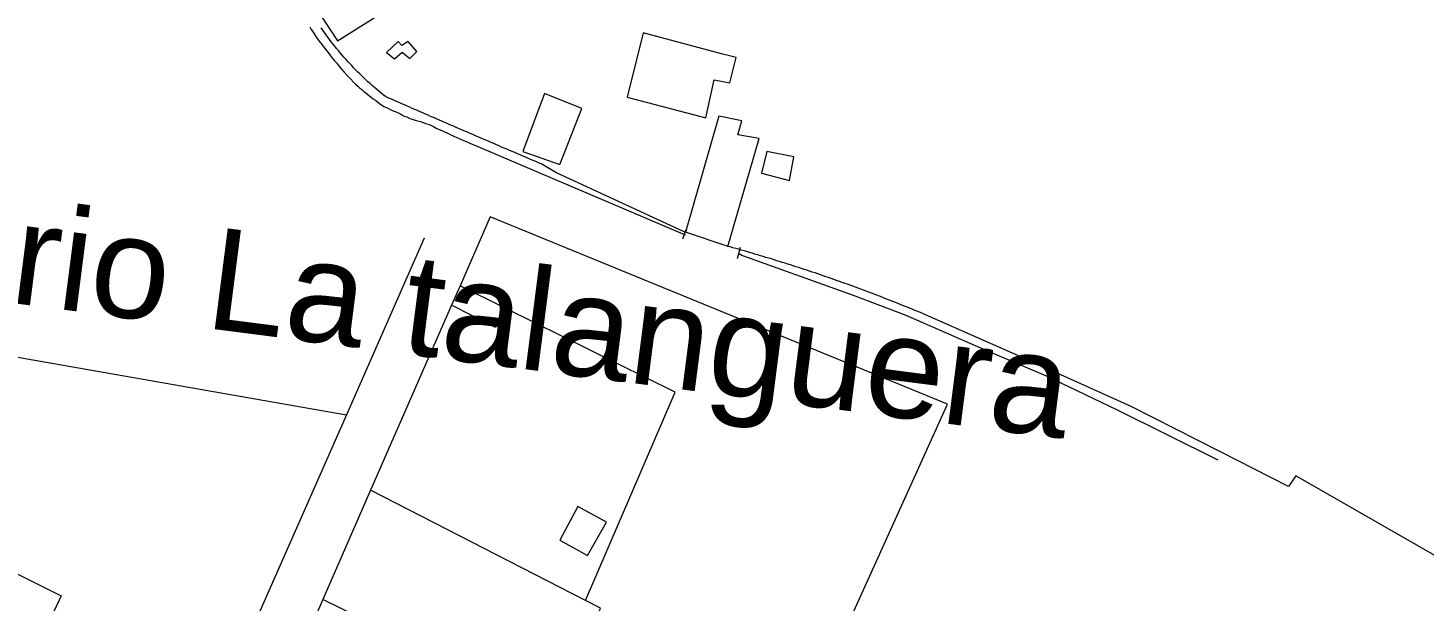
# Model space of a CAD drawing. Header units: inches. Extents: x 610851 to 630254, y 1234683 to 1264905.
# Drawn here: x 622825.68 to 622835.86, y 1246156.56 to 1246160.74 of the extents above; entities that cross this region are included whole.
import ezdxf

# ---------------------------------------------------------------- set-up
doc = ezdxf.new("R2010")
doc.units = ezdxf.units.IN
doc.header["$MEASUREMENT"] = 0
doc.layers.add('Level 50', color=7, linetype='Continuous', lineweight=0)
doc.layers.add('Level 7', color=7, linetype='Continuous', lineweight=0)
doc.styles.add('Styletxt', font='txt.shx')
doc.styles.add('WMF-Arial0', font='arial.ttf')
doc.dimstyles.new('STANDARD-Linear', dxfattribs={"dimtxt": 1.5, "dimasz": 1.13, "dimexe": 0.125, "dimexo": 0.000625, "dimgap": 0.3, "dimtad": 1, "dimzin": 7, "dimdsep": 46, "dimtxsty": 'Styletxt', "dimsah": 1, "dimcen": 2.5, "dimclrd": 1, "dimclre": 1, "dimclrt": 2, "dimaunit": 1, "dimadec": 7, "dimazin": 0, "dimtfac": 1, "dimtofl": 0, "dimtmove": 1, "dimatfit": 3, "dimfxl": 1, "dimtolj": 1, "dimtzin": 0, "dimarcsym": 0})

msp = doc.modelspace()

# ---------------------------------------------------------------- linework, layer by layer
at = {"layer": 'Level 50', "color": 7, "flags": 128}
for points in [[(622827.93475, 1246160.64541), (622828.31206, 1246160.88254), (622828.2073, 1246161.03954), (622828.10275, 1246160.96295), (622828.01617, 1246161.10751), (622827.75097, 1246160.92074), (622827.93475, 1246160.64541)], [(622827.731, 1246160.74614), (622827.74258, 1246160.72824), (622827.75627, 1246160.70712), (622827.77614, 1246160.6751), (622827.79782, 1246160.64411), (622827.82095, 1246160.61462), (622827.83651, 1246160.59494), (622827.84949, 1246160.57812), (622827.86464, 1246160.55849), (622827.87767, 1246160.54208), (622827.89071, 1246160.52567), (622827.91132, 1246160.49945), (622827.92576, 1246160.48413), (622827.94889, 1246160.45463), (622827.96193, 1246160.43823), (622827.97889, 1246160.41963), (622828.00389, 1246160.39158), (622828.02772, 1246160.36747), (622828.0516, 1246160.34377), (622828.06609, 1246160.32886), (622828.08094, 1246160.31348), (622828.09684, 1246160.29965), (622828.11062, 1246160.28903), (622828.12693, 1246160.27515), (622828.14029, 1246160.26459), (622828.15408, 1246160.25398), (622828.16745, 1246160.24342), (622828.18123, 1246160.2328), (622828.1946, 1246160.22224), (622828.20983, 1246160.21313), (622828.22614, 1246160.19924), (622828.23992, 1246160.18863), (622828.25511, 1246160.1791), (622828.27287, 1246160.16671), (622828.28992, 1246160.15862), (622828.30656, 1246160.15059), (622828.32362, 1246160.1425), (622828.34031, 1246160.13488), (622828.35484, 1246160.13006), (622828.37148, 1246160.12202), (622828.38853, 1246160.11394), (622828.40377, 1246160.10482), (622828.42082, 1246160.09673), (622828.43933, 1246160.09014), (622828.46031, 1246160.07986), (622828.47882, 1246160.07327), (622828.49915, 1246160.0677), (622828.51765, 1246160.06111), (622828.53943, 1246160.05704), (622828.55794, 1246160.05045), (622828.5764, 1246160.04344), (622828.59491, 1246160.03685), (622828.61383, 1246160.0302), (622828.63486, 1246160.02034), (622828.65444, 1246160.00898), (622828.67542, 1246159.9987), (622828.69393, 1246159.99211), (622828.71496, 1246159.98225), (622828.73202, 1246159.97416), (622828.74866, 1246159.96612), (622828.76571, 1246159.95803), (622828.78276, 1246159.94994), (622828.78276, 1246159.94994), (622828.8038, 1246159.94008), (622828.82483, 1246159.93022), (622828.84329, 1246159.92321), (622828.86432, 1246159.91335), (622828.88324, 1246159.9067), (622828.89988, 1246159.89867), (622828.91694, 1246159.89058), (622828.93937, 1246159.88179), (622830.46874, 1246159.23238)], [(622829.53185, 1246159.68216), (622829.41914, 1246159.74803), (622829.39996, 1246159.75597), (622829.38084, 1246159.76432), (622829.36166, 1246159.77226), (622829.34212, 1246159.78067), (622829.323, 1246159.78903), (622829.30382, 1246159.79697), (622829.2847, 1246159.80532), (622829.26557, 1246159.81368), (622829.2464, 1246159.82162), (622829.22727, 1246159.82998), (622829.20768, 1246159.83797), (622829.18856, 1246159.84633), (622829.16944, 1246159.85468), (622829.15026, 1246159.86262), (622829.13114, 1246159.87098), (622829.11201, 1246159.87933), (622829.09284, 1246159.88727), (622829.07371, 1246159.89563), (622829.05418, 1246159.90404), (622829.03505, 1246159.91239), (622829.01588, 1246159.92033), (622828.99675, 1246159.92869), (622828.97763, 1246159.93704), (622828.95851, 1246159.9454), (622828.93933, 1246159.95334), (622828.92021, 1246159.9617), (622828.90108, 1246159.97005), (622828.88196, 1246159.97841), (622828.86237, 1246159.9864), (622828.84324, 1246159.99476), (622828.82412, 1246160.00311), (622828.805, 1246160.01147), (622828.78587, 1246160.01982), (622828.76675, 1246160.02818), (622828.74757, 1246160.03612), (622828.72845, 1246160.04447), (622828.70933, 1246160.05283), (622828.6902, 1246160.06118), (622828.67108, 1246160.06954), (622828.65196, 1246160.0779), (622828.63283, 1246160.08625), (622828.61324, 1246160.09424), (622828.59412, 1246160.1026), (622828.575, 1246160.11096), (622828.55587, 1246160.11931), (622828.53675, 1246160.12767), (622828.51763, 1246160.13602), (622828.4985, 1246160.14438), (622828.47938, 1246160.15273), (622828.46026, 1246160.16109), (622828.44113, 1246160.16944), (622828.42201, 1246160.1778), (622828.40289, 1246160.18615), (622828.38376, 1246160.19451), (622828.36464, 1246160.20286), (622828.34552, 1246160.21122), (622828.32639, 1246160.21957), (622828.30727, 1246160.22793), (622828.28298, 1246160.23863), (622828.26698, 1246160.25164), (622828.25056, 1246160.26469), (622828.23462, 1246160.27811), (622828.21867, 1246160.29153), (622828.20273, 1246160.30494), (622828.18725, 1246160.31872), (622828.17135, 1246160.33255), (622828.15593, 1246160.34674), (622828.14092, 1246160.36088), (622828.12549, 1246160.37507), (622828.11053, 1246160.38962), (622828.09557, 1246160.40417), (622828.08061, 1246160.41873), (622828.06612, 1246160.43364), (622828.05163, 1246160.44855), (622828.03719, 1246160.46388), (622828.02276, 1246160.4792), (622828.00873, 1246160.49448), (622827.99471, 1246160.50975), (622827.98074, 1246160.52544), (622827.96718, 1246160.54107), (622827.95368, 1246160.55712), (622827.94017, 1246160.57317), (622827.92667, 1246160.58922), (622827.91358, 1246160.60521), (622827.90055, 1246160.62162), (622827.88792, 1246160.63797), (622827.87536, 1246160.65474), (622827.86273, 1246160.6711), (622827.85022, 1246160.68828), (622827.83806, 1246160.705), (622827.82596, 1246160.72213), (622827.81386, 1246160.73926)], [(622830.62105, 1246160.08471), (622830.68137, 1246160.36016), (622830.79648, 1246160.33902), (622830.84117, 1246160.52263), (622830.73406, 1246160.55032), (622830.1633, 1246160.70297), (622830.04702, 1246160.23483), (622830.62105, 1246160.08471)], [(622828.51205, 1246160.56641), (622828.44912, 1246160.63974), (622828.40396, 1246160.60937), (622828.37503, 1246160.63961), (622828.29226, 1246160.55895), (622828.34909, 1246160.51333), (622828.40555, 1246160.56287), (622828.46097, 1246160.51617), (622828.51205, 1246160.56641)], [(622829.55574, 1246159.74347), (622829.71642, 1246160.15118), (622829.44406, 1246160.26159), (622829.28436, 1246159.83861), (622829.55574, 1246159.74347)], [(622830.78137, 1246159.14707), (622831.00917, 1246159.93203), (622830.85448, 1246159.95953), (622830.88365, 1246160.06183), (622830.7163, 1246160.09559), (622830.47114, 1246159.25101)], [(622831.02634, 1246159.67985), (622831.23136, 1246159.62818), (622831.2611, 1246159.80026), (622831.06472, 1246159.83734), (622831.02634, 1246159.67985)], [(622836.023, 1246156.84572), (622834.92335, 1246157.47597), (622834.87077, 1246157.39774), (622834.37442, 1246157.65105), (622833.72331, 1246157.98028), (622832.9397, 1246158.33288), (622832.93887, 1246158.33299), (622832.93887, 1246158.33299), (622832.20134, 1246158.65778), (622832.20134, 1246158.65778), (622832.19777, 1246158.6595), (622832.19777, 1246158.6595), (622832.1786, 1246158.66744), (622832.15942, 1246158.67538), (622832.13983, 1246158.68338), (622832.12065, 1246158.69132), (622832.10148, 1246158.69926), (622832.08183, 1246158.70684), (622832.06265, 1246158.71478), (622832.04342, 1246158.72231), (622832.02383, 1246158.7303), (622832.0046, 1246158.73783), (622831.98501, 1246158.74583), (622831.96578, 1246158.75335), (622831.94614, 1246158.76093), (622831.92691, 1246158.76846), (622831.90726, 1246158.77604), (622831.88803, 1246158.78357), (622831.86834, 1246158.79074), (622831.84869, 1246158.79832), (622831.82946, 1246158.80584), (622831.80977, 1246158.81301), (622831.79012, 1246158.82059), (622831.77084, 1246158.8277), (622831.75114, 1246158.83487), (622831.73144, 1246158.84204), (622831.71216, 1246158.84915), (622831.69246, 1246158.85632), (622831.67277, 1246158.86348), (622831.65307, 1246158.87065), (622831.63337, 1246158.87782), (622831.61367, 1246158.88498), (622831.59434, 1246158.89168), (622831.57464, 1246158.89885), (622831.55489, 1246158.9056), (622831.53514, 1246158.91236), (622831.51544, 1246158.91952), (622831.49569, 1246158.92628), (622831.47594, 1246158.93303), (622831.45619, 1246158.93978), (622831.43644, 1246158.94653), (622831.41669, 1246158.95329), (622831.39688, 1246158.95963), (622831.37713, 1246158.96638), (622831.35733, 1246158.97272), (622831.33758, 1246158.97947), (622831.31777, 1246158.98581), (622831.29761, 1246158.99261), (622831.27781, 1246158.99895), (622831.258, 1246159.00529), (622831.2382, 1246159.01163), (622831.21839, 1246159.01797), (622831.19859, 1246159.02431), (622831.17832, 1246159.03029), (622831.15851, 1246159.03663), (622831.13871, 1246159.04296), (622831.11885, 1246159.04889), (622831.09864, 1246159.05528), (622831.07878, 1246159.06121), (622831.05892, 1246159.06713), (622831.03865, 1246159.07311), (622831.01879, 1246159.07903), (622830.99893, 1246159.08496), (622830.97866, 1246159.09094), (622830.95881, 1246159.09686), (622830.93853, 1246159.10284), (622830.91868, 1246159.10876), (622830.89877, 1246159.11428), (622830.8785, 1246159.12025), (622830.85858, 1246159.12576), (622830.83826, 1246159.13133), (622830.81835, 1246159.13684), (622830.79808, 1246159.14282), (622830.78137, 1246159.14707), (622830.78137, 1246159.14707), (622830.77568, 1246159.14865), (622830.47114, 1246159.25101), (622830.47114, 1246159.25101), (622830.46266, 1246159.25378), (622829.53185, 1246159.68216)], [(622831.34355, 1246155.70044), (622832.38398, 1246157.99796), (622829.04778, 1246159.36115), (622828.82737, 1246158.85888), (622828.82737, 1246158.85888), (622828.76596, 1246158.71866), (622828.76596, 1246158.71866), (622828.17526, 1246157.37067), (622828.17526, 1246157.37067), (622827.82555, 1246156.57365), (622827.82555, 1246156.57365), (622827.50477, 1246155.84107)], [(622830.45191, 1246159.20298), (622830.47795, 1246159.27117)], [(622828.56579, 1246159.20652), (622827.99815, 1246157.91995), (622827.99815, 1246157.91995), (622826.76628, 1246155.12948), (622825.47333, 1246155.65081), (622825.47214, 1246155.65138), (622825.47214, 1246155.65138), (622824.69089, 1246156.02556), (622824.68345, 1246156.02989), (622824.68345, 1246156.02989), (622824.48547, 1246156.14924), (622824.48547, 1246156.14924), (622823.80556, 1246156.55877), (622823.1339, 1246156.86244), (622823.1339, 1246156.86244), (622823.1307, 1246156.8637)], [(622830.87121, 1246159.13887), (622830.84802, 1246159.05685)], [(622830.85868, 1246159.09713), (622830.88658, 1246159.08176), (622831.69589, 1246158.79149), (622832.08, 1246158.6469), (622832.6628, 1246158.3917), (622833.09723, 1246158.20654), (622833.61539, 1246157.95925), (622834.35385, 1246157.59268)], [(622829.7434, 1246156.56813), (622830.39552, 1246158.08579), (622829.15783, 1246158.69637), (622829.15783, 1246158.69637), (622828.82737, 1246158.85888)], [(622829.15783, 1246158.69637), (622829.0856, 1246158.55712), (622828.76596, 1246158.71866)], [(622823.1339, 1246156.86244), (622823.18022, 1246156.9802), (622823.18022, 1246156.9802), (622823.23688, 1246157.12608), (622823.23688, 1246157.12608), (622823.32115, 1246157.34247), (622823.3235, 1246157.34764), (622823.3235, 1246157.34764), (622823.3235, 1246157.34764), (622823.3235, 1246157.34764), (622823.75567, 1246158.30785), (622823.75567, 1246158.30785), (622823.75698, 1246158.31146), (622823.75698, 1246158.31146), (622823.9043, 1246158.63841), (622824.86726, 1246158.46932), (622824.86726, 1246158.46932), (622824.98869, 1246158.44821), (622824.98869, 1246158.44821), (622825.5315, 1246158.35303), (622825.5315, 1246158.35303), (622827.99815, 1246157.91995)], [(622831.34355, 1246155.70044), (622829.82512, 1246156.43809), (622829.82512, 1246156.43809), (622829.85196, 1246156.51248), (622829.7434, 1246156.56813), (622829.7434, 1246156.56813), (622828.17526, 1246157.37067)], [(622829.7583, 1246156.89614), (622829.89619, 1246157.13676), (622829.68562, 1246157.25311), (622829.55459, 1246157.00697), (622829.7583, 1246156.89614)], [(622825.06275, 1246157.02721), (622825.91886, 1246156.60045), (622825.47214, 1246155.65138)], [(622829.51955, 1246155.74521), (622827.82555, 1246156.57365)]]:
    msp.add_lwpolyline(points, dxfattribs=at)

# ---------------------------------------------------------------- texts
at = {"layer": 'Level 50', "color": 7, "style": 'WMF-Arial0'}
msp.add_text('Barrio La talanguera', height=0.7406704, rotation=352.659128, dxfattribs=at).set_placement((622823.93232, 1246158.94388))

# ---------------------------------------------------------------- leaders
at = {"layer": 'Level 7', "color": 7, "linetype": 'Continuous', "lineweight": 0}
msp.add_leader([(622783.37851, 1246120.7121), (622898.29613, 1246182.69654)], dimstyle='STANDARD-Linear', override={"dimscale": 1, "dimtxt": 20, "dimasz": 20, "dimgap": 10, "dimtad": 1, "dimclrd": 0, "dimlwd": 65534}, dxfattribs=at)
msp.add_leader([(622783.37851, 1246120.7121), (622898.29613, 1246182.69654)], dimstyle='STANDARD-Linear', override={"dimscale": 1, "dimtxt": 20, "dimasz": 20, "dimgap": 10, "dimtad": 1, "dimclrd": 0, "dimlwd": 65534}, dxfattribs=at)
msp.add_leader([(622783.37851, 1246120.7121), (622898.29613, 1246182.69654)], dimstyle='STANDARD-Linear', override={"dimscale": 1, "dimtxt": 20, "dimasz": 20, "dimgap": 10, "dimtad": 1, "dimclrd": 0, "dimlwd": 65534}, dxfattribs=at)

doc.saveas('drawing.dxf')
